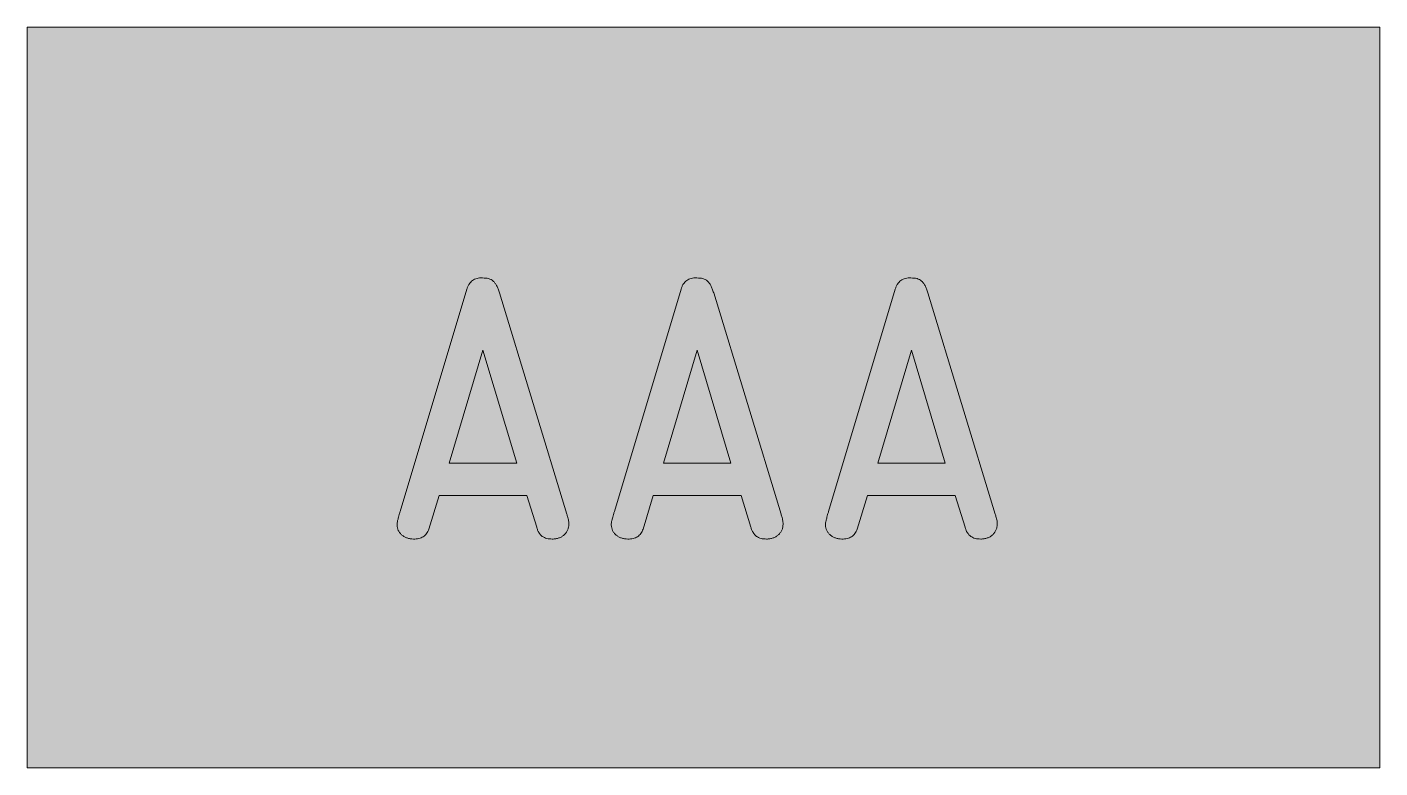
# Model space of a CAD drawing. Header units: inches. Extents: x 98.4 to 111.9, y 145 to 152.4.
import ezdxf

# ---------------------------------------------------------------- set-up
doc = ezdxf.new("R2010")
doc.units = ezdxf.units.IN
doc.header["$MEASUREMENT"] = 0

# ---------------------------------------------------------------- blocks, each defined once
blk = doc.blocks.new('block 2')
at = {"true_color": 0xffffff}
h = blk.add_hatch(color=7, dxfattribs=at)
h.dxf.hatch_style = 2
h.paths.add_polyline_path([(98.397, 152.379), (98.397, 145.013), (111.859, 145.013), (111.859, 152.379)])
at = {"color": 7, "lineweight": 5, "true_color": 0xffffff}
blk.add_lwpolyline([(98.397, 152.379), (98.397, 145.013), (111.859, 145.013), (111.859, 152.379), (98.397, 152.379)], dxfattribs=at)
blk = doc.blocks.new('block 3')
at = {"color": 7, "lineweight": 5, "true_color": 0xffffff}
blk.add_open_spline([(107.36, 149.738), (107.36, 149.738), (108.031, 147.537), (108.031, 147.537), (108.034, 147.525), (108.037, 147.514), (108.041, 147.503), (108.043, 147.495), (108.045, 147.486), (108.047, 147.478), (108.048, 147.471), (108.049, 147.465), (108.05, 147.458), (108.05, 147.451), (108.05, 147.444), (108.051, 147.437), (108.05, 147.426), (108.049, 147.416), (108.047, 147.405), (108.045, 147.395), (108.042, 147.386), (108.038, 147.376), (108.034, 147.368), (108.029, 147.359), (108.024, 147.352), (108.018, 147.344), (108.011, 147.336), (108.004, 147.33), (107.996, 147.323), (107.988, 147.317), (107.98, 147.312), (107.971, 147.306), (107.962, 147.302), (107.952, 147.299), (107.942, 147.296), (107.931, 147.293), (107.921, 147.291), (107.91, 147.289), (107.898, 147.289), (107.886, 147.288), (107.877, 147.289), (107.867, 147.289), (107.857, 147.29), (107.848, 147.29), (107.84, 147.292), (107.831, 147.294), (107.823, 147.296), (107.815, 147.299), (107.807, 147.303), (107.8, 147.307), (107.793, 147.311), (107.787, 147.315), (107.78, 147.32), (107.774, 147.326), (107.768, 147.332), (107.763, 147.339), (107.758, 147.346), (107.753, 147.353), (107.748, 147.361), (107.744, 147.369), (107.74, 147.378), (107.736, 147.387), (107.734, 147.397), (107.731, 147.406), (107.731, 147.406), (107.633, 147.722), (107.633, 147.722), (107.633, 147.722), (106.759, 147.722), (106.759, 147.722), (106.759, 147.722), (106.658, 147.387), (106.658, 147.387), (106.651, 147.371), (106.645, 147.356), (106.635, 147.343), (106.626, 147.331), (106.615, 147.32), (106.602, 147.312), (106.589, 147.303), (106.574, 147.297), (106.559, 147.293), (106.541, 147.289), (106.523, 147.289), (106.505, 147.288), (106.494, 147.289), (106.483, 147.29), (106.472, 147.291), (106.462, 147.293), (106.452, 147.296), (106.442, 147.299), (106.433, 147.303), (106.423, 147.307), (106.415, 147.312), (106.406, 147.316), (106.398, 147.322), (106.39, 147.328), (106.383, 147.335), (106.376, 147.342), (106.37, 147.349), (106.364, 147.357), (106.359, 147.365), (106.354, 147.374), (106.35, 147.382), (106.347, 147.391), (106.345, 147.4), (106.343, 147.409), (106.342, 147.419), (106.341, 147.429), (106.342, 147.436), (106.342, 147.442), (106.343, 147.449), (106.343, 147.457), (106.345, 147.464), (106.347, 147.472), (106.348, 147.477), (106.35, 147.482), (106.351, 147.487), (106.353, 147.494), (106.354, 147.501), (106.356, 147.507), (106.358, 147.516), (106.361, 147.525), (106.363, 147.533), (106.367, 147.544), (106.37, 147.554), (106.373, 147.564), (106.373, 147.564), (107.036, 149.773), (107.036, 149.773), (107.039, 149.782), (107.042, 149.792), (107.046, 149.8), (107.049, 149.809), (107.054, 149.817), (107.059, 149.824), (107.063, 149.831), (107.069, 149.837), (107.074, 149.843), (107.08, 149.849), (107.086, 149.854), (107.092, 149.859), (107.099, 149.864), (107.106, 149.868), (107.113, 149.871), (107.121, 149.875), (107.129, 149.877), (107.137, 149.879), (107.145, 149.882), (107.154, 149.883), (107.163, 149.884), (107.172, 149.885), (107.182, 149.885), (107.192, 149.884), (107.203, 149.884), (107.214, 149.884), (107.224, 149.883), (107.234, 149.882), (107.244, 149.881), (107.253, 149.878), (107.261, 149.875), (107.27, 149.872), (107.277, 149.868), (107.285, 149.864), (107.291, 149.859), (107.298, 149.853), (107.304, 149.848), (107.31, 149.841), (107.316, 149.834), (107.322, 149.826), (107.327, 149.817), (107.332, 149.808), (107.338, 149.798), (107.342, 149.787), (107.347, 149.776), (107.352, 149.764), (107.356, 149.751), (107.36, 149.738)], degree=3, knots=[0, 0, 0, 0, 1, 1, 1, 2, 2, 2, 3, 3, 3, 4, 4, 4, 5, 5, 5, 6, 6, 6, 7, 7, 7, 8, 8, 8, 9, 9, 9, 10, 10, 10, 11, 11, 11, 12, 12, 12, 13, 13, 13, 14, 14, 14, 15, 15, 15, 16, 16, 16, 17, 17, 17, 18, 18, 18, 19, 19, 19, 20, 20, 20, 21, 21, 21, 22, 22, 22, 23, 23, 23, 24, 24, 24, 25, 25, 25, 26, 26, 26, 27, 27, 27, 28, 28, 28, 29, 29, 29, 30, 30, 30, 31, 31, 31, 32, 32, 32, 33, 33, 33, 34, 34, 34, 35, 35, 35, 36, 36, 36, 37, 37, 37, 38, 38, 38, 39, 39, 39, 40, 40, 40, 41, 41, 41, 42, 42, 42, 43, 43, 43, 44, 44, 44, 45, 45, 45, 46, 46, 46, 47, 47, 47, 48, 48, 48, 49, 49, 49, 50, 50, 50, 51, 51, 51, 52, 52, 52, 53, 53, 53, 54, 54, 54, 55, 55, 55, 56, 56, 56, 57, 57, 57, 58, 58, 58, 59, 59, 59, 59], dxfattribs=at)
blk = doc.blocks.new('block 4')
at = {"color": 7, "lineweight": 5, "true_color": 0xffffff}
blk.add_open_spline([(103.097, 149.738), (103.097, 149.738), (103.768, 147.537), (103.768, 147.537), (103.771, 147.525), (103.774, 147.514), (103.778, 147.503), (103.78, 147.495), (103.782, 147.486), (103.784, 147.478), (103.785, 147.471), (103.786, 147.465), (103.787, 147.458), (103.787, 147.451), (103.787, 147.444), (103.788, 147.437), (103.787, 147.426), (103.786, 147.416), (103.784, 147.405), (103.782, 147.395), (103.779, 147.386), (103.775, 147.376), (103.771, 147.368), (103.766, 147.359), (103.761, 147.352), (103.755, 147.344), (103.748, 147.336), (103.741, 147.33), (103.733, 147.323), (103.725, 147.317), (103.717, 147.312), (103.708, 147.306), (103.698, 147.302), (103.689, 147.299), (103.679, 147.296), (103.668, 147.293), (103.658, 147.291), (103.646, 147.289), (103.635, 147.289), (103.623, 147.288), (103.614, 147.289), (103.604, 147.289), (103.594, 147.29), (103.585, 147.29), (103.577, 147.292), (103.568, 147.294), (103.56, 147.296), (103.552, 147.299), (103.544, 147.303), (103.537, 147.307), (103.53, 147.311), (103.523, 147.315), (103.517, 147.32), (103.511, 147.326), (103.505, 147.332), (103.5, 147.339), (103.495, 147.346), (103.49, 147.353), (103.485, 147.361), (103.481, 147.369), (103.477, 147.378), (103.473, 147.387), (103.471, 147.397), (103.468, 147.406), (103.468, 147.406), (103.37, 147.722), (103.37, 147.722), (103.37, 147.722), (102.496, 147.722), (102.496, 147.722), (102.496, 147.722), (102.395, 147.387), (102.395, 147.387), (102.388, 147.371), (102.382, 147.356), (102.372, 147.343), (102.363, 147.331), (102.352, 147.32), (102.339, 147.312), (102.326, 147.303), (102.311, 147.297), (102.296, 147.293), (102.278, 147.289), (102.26, 147.289), (102.242, 147.288), (102.231, 147.289), (102.22, 147.29), (102.209, 147.291), (102.199, 147.293), (102.189, 147.296), (102.179, 147.299), (102.17, 147.303), (102.16, 147.307), (102.152, 147.312), (102.143, 147.316), (102.135, 147.322), (102.127, 147.328), (102.119, 147.335), (102.113, 147.342), (102.107, 147.349), (102.101, 147.357), (102.096, 147.365), (102.091, 147.374), (102.087, 147.382), (102.084, 147.391), (102.082, 147.4), (102.08, 147.409), (102.079, 147.419), (102.078, 147.429), (102.079, 147.436), (102.079, 147.442), (102.08, 147.449), (102.08, 147.457), (102.082, 147.464), (102.084, 147.472), (102.085, 147.477), (102.087, 147.482), (102.088, 147.487), (102.09, 147.494), (102.091, 147.501), (102.093, 147.507), (102.095, 147.516), (102.098, 147.525), (102.1, 147.533), (102.104, 147.544), (102.107, 147.554), (102.11, 147.564), (102.11, 147.564), (102.773, 149.773), (102.773, 149.773), (102.776, 149.782), (102.779, 149.792), (102.783, 149.8), (102.786, 149.809), (102.791, 149.817), (102.796, 149.824), (102.8, 149.831), (102.805, 149.837), (102.811, 149.843), (102.817, 149.849), (102.823, 149.854), (102.829, 149.859), (102.836, 149.864), (102.843, 149.868), (102.85, 149.871), (102.858, 149.875), (102.866, 149.877), (102.874, 149.879), (102.882, 149.882), (102.891, 149.883), (102.9, 149.884), (102.909, 149.885), (102.919, 149.885), (102.929, 149.884), (102.94, 149.884), (102.951, 149.884), (102.961, 149.883), (102.971, 149.882), (102.981, 149.881), (102.99, 149.878), (102.998, 149.875), (103.007, 149.872), (103.014, 149.868), (103.022, 149.864), (103.028, 149.859), (103.035, 149.853), (103.041, 149.848), (103.047, 149.841), (103.053, 149.834), (103.059, 149.826), (103.064, 149.817), (103.069, 149.808), (103.075, 149.798), (103.079, 149.787), (103.084, 149.776), (103.089, 149.764), (103.093, 149.751), (103.097, 149.738)], degree=3, knots=[0, 0, 0, 0, 1, 1, 1, 2, 2, 2, 3, 3, 3, 4, 4, 4, 5, 5, 5, 6, 6, 6, 7, 7, 7, 8, 8, 8, 9, 9, 9, 10, 10, 10, 11, 11, 11, 12, 12, 12, 13, 13, 13, 14, 14, 14, 15, 15, 15, 16, 16, 16, 17, 17, 17, 18, 18, 18, 19, 19, 19, 20, 20, 20, 21, 21, 21, 22, 22, 22, 23, 23, 23, 24, 24, 24, 25, 25, 25, 26, 26, 26, 27, 27, 27, 28, 28, 28, 29, 29, 29, 30, 30, 30, 31, 31, 31, 32, 32, 32, 33, 33, 33, 34, 34, 34, 35, 35, 35, 36, 36, 36, 37, 37, 37, 38, 38, 38, 39, 39, 39, 40, 40, 40, 41, 41, 41, 42, 42, 42, 43, 43, 43, 44, 44, 44, 45, 45, 45, 46, 46, 46, 47, 47, 47, 48, 48, 48, 49, 49, 49, 50, 50, 50, 51, 51, 51, 52, 52, 52, 53, 53, 53, 54, 54, 54, 55, 55, 55, 56, 56, 56, 57, 57, 57, 58, 58, 58, 59, 59, 59, 59], dxfattribs=at)
blk = doc.blocks.new('block 5')
at = {"color": 7, "lineweight": 5, "true_color": 0xffffff}
blk.add_open_spline([(105.229, 149.738), (105.229, 149.738), (105.899, 147.537), (105.899, 147.537), (105.903, 147.525), (105.906, 147.514), (105.909, 147.503), (105.911, 147.495), (105.914, 147.486), (105.915, 147.478), (105.917, 147.471), (105.917, 147.465), (105.918, 147.458), (105.919, 147.451), (105.919, 147.444), (105.919, 147.437), (105.918, 147.426), (105.918, 147.416), (105.916, 147.405), (105.914, 147.395), (105.911, 147.386), (105.907, 147.376), (105.903, 147.368), (105.898, 147.359), (105.892, 147.352), (105.886, 147.344), (105.88, 147.336), (105.872, 147.33), (105.865, 147.323), (105.857, 147.317), (105.848, 147.312), (105.839, 147.306), (105.83, 147.302), (105.82, 147.299), (105.81, 147.296), (105.8, 147.293), (105.789, 147.291), (105.778, 147.289), (105.766, 147.289), (105.755, 147.288), (105.745, 147.289), (105.735, 147.289), (105.726, 147.29), (105.717, 147.29), (105.708, 147.292), (105.7, 147.294), (105.691, 147.296), (105.684, 147.299), (105.676, 147.303), (105.669, 147.307), (105.661, 147.311), (105.655, 147.315), (105.648, 147.32), (105.642, 147.326), (105.637, 147.332), (105.631, 147.339), (105.626, 147.346), (105.622, 147.353), (105.617, 147.361), (105.612, 147.369), (105.609, 147.378), (105.605, 147.387), (105.602, 147.397), (105.599, 147.406), (105.599, 147.406), (105.502, 147.722), (105.502, 147.722), (105.502, 147.722), (104.628, 147.722), (104.628, 147.722), (104.628, 147.722), (104.526, 147.387), (104.526, 147.387), (104.52, 147.371), (104.513, 147.356), (104.503, 147.343), (104.495, 147.331), (104.483, 147.32), (104.471, 147.312), (104.457, 147.303), (104.443, 147.297), (104.427, 147.293), (104.41, 147.289), (104.392, 147.289), (104.374, 147.288), (104.363, 147.289), (104.352, 147.29), (104.341, 147.291), (104.331, 147.293), (104.32, 147.296), (104.31, 147.299), (104.301, 147.303), (104.292, 147.307), (104.283, 147.312), (104.275, 147.316), (104.266, 147.322), (104.258, 147.328), (104.251, 147.335), (104.244, 147.342), (104.238, 147.349), (104.232, 147.357), (104.227, 147.365), (104.223, 147.374), (104.219, 147.382), (104.216, 147.391), (104.214, 147.4), (104.212, 147.409), (104.211, 147.419), (104.21, 147.429), (104.21, 147.436), (104.21, 147.442), (104.211, 147.449), (104.212, 147.457), (104.214, 147.464), (104.216, 147.472), (104.217, 147.477), (104.218, 147.482), (104.22, 147.487), (104.221, 147.494), (104.223, 147.501), (104.225, 147.507), (104.227, 147.516), (104.229, 147.525), (104.232, 147.533), (104.235, 147.544), (104.238, 147.554), (104.242, 147.564), (104.242, 147.564), (104.905, 149.773), (104.905, 149.773), (104.908, 149.782), (104.911, 149.792), (104.914, 149.8), (104.918, 149.809), (104.922, 149.817), (104.927, 149.824), (104.932, 149.831), (104.937, 149.837), (104.943, 149.843), (104.948, 149.849), (104.954, 149.854), (104.961, 149.859), (104.967, 149.864), (104.974, 149.868), (104.982, 149.871), (104.989, 149.875), (104.997, 149.877), (105.005, 149.879), (105.014, 149.882), (105.023, 149.883), (105.031, 149.884), (105.041, 149.885), (105.051, 149.885), (105.061, 149.884), (105.071, 149.884), (105.082, 149.884), (105.093, 149.883), (105.103, 149.882), (105.112, 149.881), (105.122, 149.878), (105.13, 149.875), (105.138, 149.872), (105.146, 149.868), (105.153, 149.864), (105.16, 149.859), (105.166, 149.853), (105.173, 149.848), (105.179, 149.841), (105.184, 149.834), (105.19, 149.826), (105.196, 149.817), (105.201, 149.808), (105.206, 149.798), (105.211, 149.787), (105.215, 149.776), (105.22, 149.764), (105.224, 149.751), (105.229, 149.738)], degree=3, knots=[0, 0, 0, 0, 1, 1, 1, 2, 2, 2, 3, 3, 3, 4, 4, 4, 5, 5, 5, 6, 6, 6, 7, 7, 7, 8, 8, 8, 9, 9, 9, 10, 10, 10, 11, 11, 11, 12, 12, 12, 13, 13, 13, 14, 14, 14, 15, 15, 15, 16, 16, 16, 17, 17, 17, 18, 18, 18, 19, 19, 19, 20, 20, 20, 21, 21, 21, 22, 22, 22, 23, 23, 23, 24, 24, 24, 25, 25, 25, 26, 26, 26, 27, 27, 27, 28, 28, 28, 29, 29, 29, 30, 30, 30, 31, 31, 31, 32, 32, 32, 33, 33, 33, 34, 34, 34, 35, 35, 35, 36, 36, 36, 37, 37, 37, 38, 38, 38, 39, 39, 39, 40, 40, 40, 41, 41, 41, 42, 42, 42, 43, 43, 43, 44, 44, 44, 45, 45, 45, 46, 46, 46, 47, 47, 47, 48, 48, 48, 49, 49, 49, 50, 50, 50, 51, 51, 51, 52, 52, 52, 53, 53, 53, 54, 54, 54, 55, 55, 55, 56, 56, 56, 57, 57, 57, 58, 58, 58, 59, 59, 59, 59], dxfattribs=at)
blk = doc.blocks.new('block 6')
at = {"true_color": 0xffffff}
h = blk.add_hatch(color=7, dxfattribs=at)
h.dxf.hatch_style = 2
h.paths.add_polyline_path([(106.861, 148.043), (107.532, 148.043), (107.196, 149.166)])
at = {"color": 7, "lineweight": 5, "true_color": 0xffffff}
blk.add_lwpolyline([(106.861, 148.043), (107.532, 148.043), (107.196, 149.166), (106.861, 148.043)], dxfattribs=at)
blk = doc.blocks.new('block 7')
at = {"true_color": 0xffffff}
h = blk.add_hatch(color=7, dxfattribs=at)
h.dxf.hatch_style = 2
h.paths.add_polyline_path([(104.729, 148.043), (105.4, 148.043), (105.065, 149.166)])
at = {"color": 7, "lineweight": 5, "true_color": 0xffffff}
blk.add_lwpolyline([(104.729, 148.043), (105.4, 148.043), (105.065, 149.166), (104.729, 148.043)], dxfattribs=at)
blk = doc.blocks.new('block 8')
at = {"true_color": 0xffffff}
h = blk.add_hatch(color=7, dxfattribs=at)
h.dxf.hatch_style = 2
h.paths.add_polyline_path([(102.598, 148.043), (103.269, 148.043), (102.933, 149.166)])
at = {"color": 7, "lineweight": 5, "true_color": 0xffffff}
blk.add_lwpolyline([(102.598, 148.043), (103.269, 148.043), (102.933, 149.166), (102.598, 148.043)], dxfattribs=at)

msp = doc.modelspace()

# ---------------------------------------------------------------- block references
for name in ['block 2', 'block 4', 'block 5', 'block 3', 'block 8', 'block 7', 'block 6']:
    msp.add_blockref(name, (0, 0))

doc.saveas('drawing.dxf')
